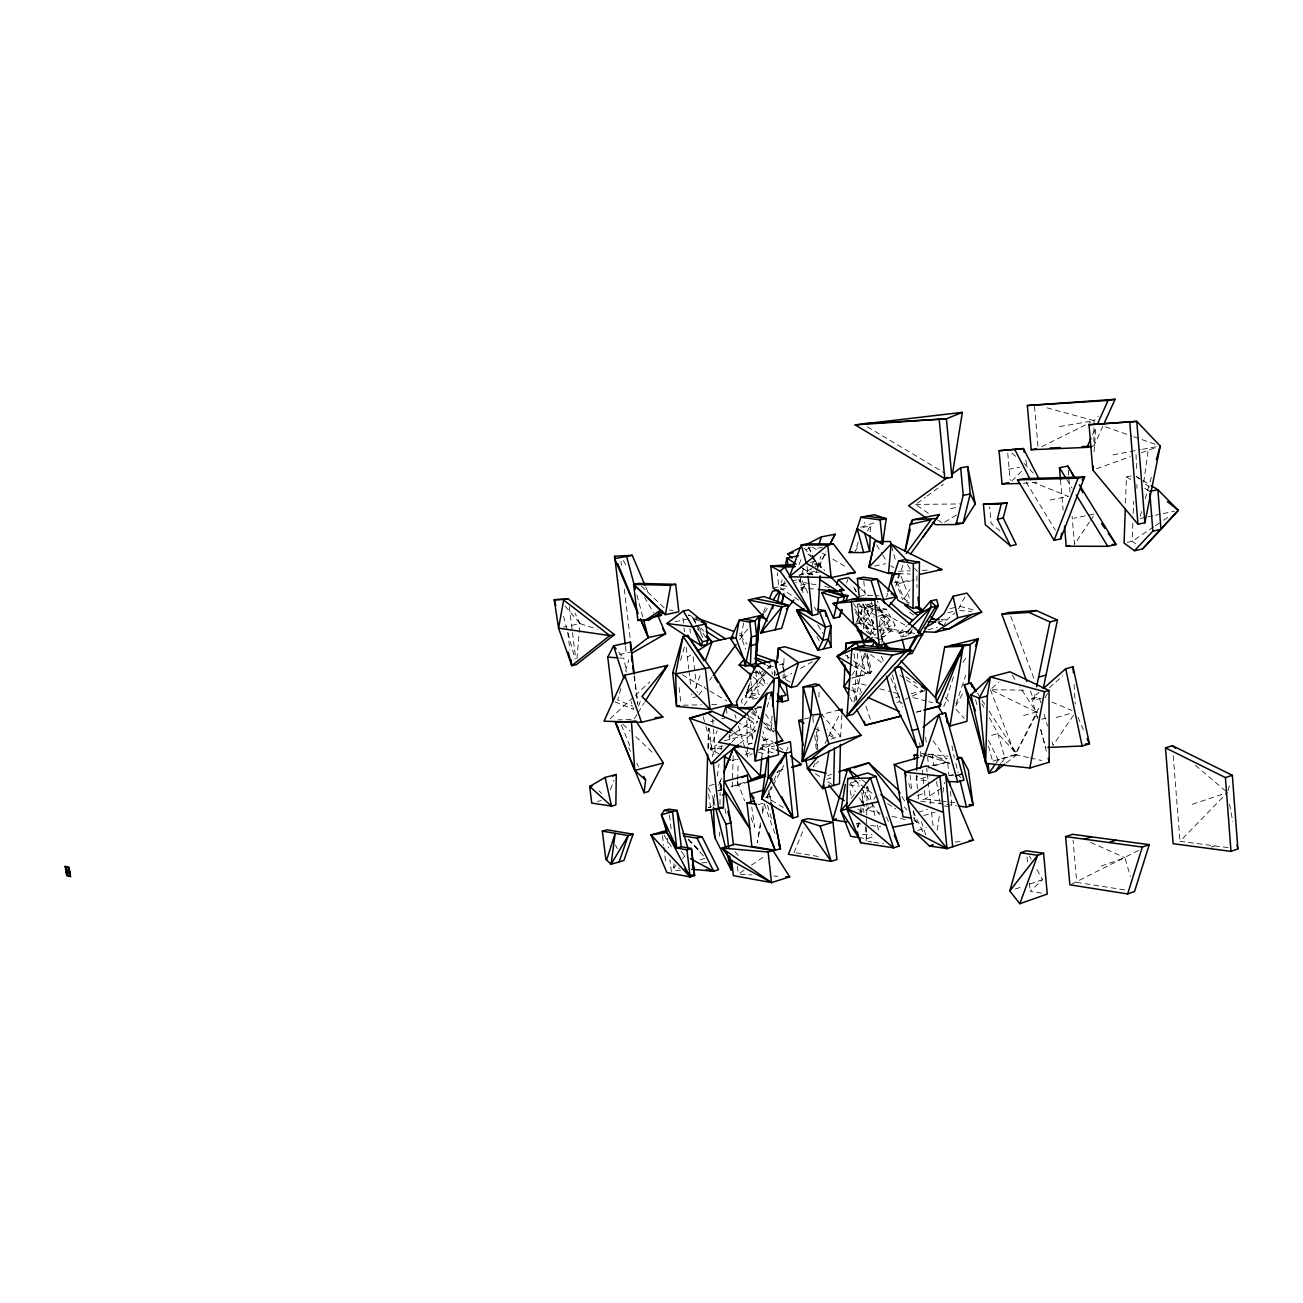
<?xml version="1.0" encoding="UTF-8"?>
<svg xmlns="http://www.w3.org/2000/svg" width="1303" height="1303" viewBox="0 0 1303 1303"><rect width="100%" height="100%" fill="white"/><g stroke="black" fill="none" stroke-linecap="round" stroke-linejoin="round"><path stroke-width="0.75" stroke-dasharray="5 3.75" d="M708.506 748.59L708.62 728.247M719.679 836.119L719.712 832.161M719.989 804.44L720.103 792.566M720.136 790.595L720.201 782.68L721.813 785.904M768.623 753.509L768.737 747.433L774.65 745.853M866.153 841.135L866.658 817.079M866.707 815.075L866.951 803.055M867 801.052L867.293 787.012M870.257 531.803L870.42 525.94L863.189 527.357L864.899 522.259M707.838 748.313L708.457 728.182M817.372 749.404L818.04 727.302M818.952 697.17L819.196 689.124M733.198 755.756L732.205 786.963L746.88 782.403M737.482 785.497L737.596 781.605M737.661 779.666L738.166 764.079M1125.499 502.974L1126.427 476.898L1131.313 475.937M1132.828 523.285L1132.177 541.266L1136.639 544.54M1133.203 513.284L1133.626 501.28M916.4 776.002L916.204 779.911L926.075 780.399M857.83 622.639L858.84 603.419M790.139 682.12L782.989 678.293L783.201 674.351M783.315 672.364L784.162 656.582M820.483 567.717L820.695 563.678L814.668 563.841M841.868 715.005L840.63 736.439L838.024 739.338M772.027 715.933L771.083 731.634L776.132 730.315M879.558 625.717L880.111 617.801L885.209 616.628L881.822 642.558M1094.064 451.832L1095.742 427.579M854.068 702.154L857.635 653.536M576.952 658.748L579.998 623.648L574.998 613.143M761.783 758.02L763.379 740.283L768.721 738.866L773.379 742.515M774.796 675.72L775.301 671.778M782.647 667.853L783.152 664.041L777.647 662.103M674.091 863.856L673.57 867.7L679.58 868.221M767.923 753.362L768.737 747.433L774.471 749.372M1143.757 482.289L1148.155 450.301M713.018 806.231L714.728 794.178M717.301 776.116L719.012 764.063M720.999 750.007L721.569 745.984M937.232 830.206L939.626 814.261M942.949 792.338L944.447 782.386M760.447 822.991L757.336 842.894L760.463 825.255M762.304 811.052L763.558 803.088L758.33 804.57L757.483 801.459M857.977 826.525L858.612 822.535M860.192 812.551L861.478 804.554M861.788 802.567L863.71 790.579M910.944 628.437L908.272 631.336L907.572 635.685L903.06 636.76M762.532 813.479L764.242 803.658M855.713 700.558L864.394 653.454M870.616 634.317L873.873 616.677M743.638 623.046L741.081 636.711L745.658 649.089M916.889 575.828L916.97 587.539M859.41 623.143L862.488 607.964L876.056 604.918L890.258 620.391L875.046 634.919M1041.292 698.147L1033.849 700.2L1035.429 692.496M858.319 826.851L859.133 823.007M861.153 813.43L862.374 807.681M862.781 805.759L866.837 786.589M786.784 586.203L780.872 585.584L782.175 579.688M886.626 596.986L887.538 593.288M895.747 586.236L898.94 573.32L900.129 573.662L910.129 599.803M620.847 688.473L617.687 699.988L632.704 706.047M625.603 671.192L628.763 659.66M1140.19 516.444L1141.868 510.581M1145.207 498.837L1151.315 477.305M1227.963 790.612L1229.609 784.862M680.557 660.328L684.938 645.018M749.73 683.635L745.691 697.61L757.646 697.349M801.166 576.105L799.472 581.659L795.596 582.474M801.736 574.248L803.43 568.678M767.076 707.22L769.992 697.822M953.421 677.006L944.284 705.868L938.73 707.35M800.612 566.414L809.196 574.721L811.15 568.629M811.753 566.772L813.544 561.218M817.356 567.359L820.955 556.234M748.688 685.394L745.691 697.61L759.144 694.287M902.832 565.241L897.311 582.001L903.973 598.924L910.65 602.556M858.286 542.064L855.208 551.25L858.254 546.185M956.011 703.995L965.735 675.247M917.556 776.067L916.204 779.911L929.479 776.034M638.568 706.096L640.604 700.346M695.427 688.489L700.753 673.57M846.559 583.027L847.878 579.363M718.686 753.72L710.2 749.274L717.122 730.625M799.114 564.411L801.215 558.808M610.423 789.585L614.071 780.139M721.422 778.168L718.425 785.725L721.439 778.2M794.097 852.504L804.114 828.024M783.217 807.485L766.734 797.42L773.054 782.549M773.835 780.692L777.777 771.409M786.442 750.968L788.022 747.238M856.446 622.215L862.488 607.964L875.811 615.391M763.411 612.198L766.49 605.195M1092.598 434.746L1095.856 427.531M1102.859 426.309L1093.869 446.115L1094.031 420.657L1098.25 416.374M942.232 624.886L938.714 622.915L943.991 625.88L946.059 621.384M993.049 761.147L1015.216 754.632L1039.175 707.04M752.743 739.322L751.131 733.784L757.401 721.113M815.108 763.379L813.3 766.995L818.512 761.164M825.043 743.492L827.747 738.084M828.659 736.276L839.49 714.581M818.072 568.075L815.385 573.434L809.196 574.721M818.968 566.3L826.135 552.032M881.3 635.31L887.278 629.984L889.053 626.515L895.063 625.114L886.366 609.169L874.525 607.198M817.958 567.538L826.069 551.755M881.317 637.265L884.297 636.564L893.288 628.583L895.063 625.114M748.117 689.222L746.244 692.773L759.958 694.466M1028.442 757.564L1015.216 754.632L1037.742 711.878M1045.234 697.626L1048.052 692.284M766.734 797.42L772.353 786.914M773.282 785.155L784.487 764.144M958.422 609.055L965.165 596.399M955.702 706.063L963.617 691.942M867.375 531.005L870.42 525.94M637.004 714.435L633.844 719.517L617.964 719.859M638.063 712.757L644.382 702.594M872.912 609.951L865.583 621.726L867.945 632.802M903.973 598.924L910.064 589.314M962.998 662.429L967.298 655.686M1089.487 521.917L1074.519 544.393L1072.108 516.281M1090.562 520.304L1094.846 513.887L1073.884 518.252M744.241 705.298L767.597 670.312M768.721 668.651L770.936 665.328M868.743 806.785L866.707 809.814L859.166 812.062M873.857 799.228L875.893 796.214M1073.444 715.314L1053.036 745.414L1051.928 741.521M764.486 612.524L767.874 607.605M852.032 675.052L866.967 653.308M996.176 762.939L998.277 759.975L1017.187 754.404L988.537 710.216M858.156 676.518L871.837 671.42L851.999 678.065L870.388 673.472L871.837 671.42L867.016 652.656M1001.746 762.467L1004.906 758.02L997.886 733.556L988.586 716.129M698.897 694.841L704.89 686.73M709.695 680.231L712.106 676.99M739.713 639.692L743.313 634.822L739.518 633.453M801.28 590.406L806.199 584.07L798.446 585.715M912.377 629.496L907.572 635.685L915.96 627.525M770.496 664.953L741.456 700.428L743.133 706.959M851.087 798.56L854.882 793.999M747.792 629.219L741.081 636.711L747.075 644.187M784.52 584.819L780.872 585.584L784.585 581.513M800.856 589.705L806.199 584.07M731.667 742.319L738.508 735.185L755.805 730.706L739.387 723.426M763.835 674.742L746.244 692.773L759.747 685.801M676.143 865.062L673.57 867.7L678.309 866.3M682.577 858.449L685.15 855.794M1228.175 847.65L1179.981 841.298L1227.426 792.517L1189.004 805.401M909.983 628.649L901.562 637.118L898.663 633.616L907.035 625.733M1011.763 480.986L1024.239 468.624M870.257 635.05L874.411 631.075M879.916 625.798L884.069 621.824L890.258 620.391L878.662 612.117M1041.569 893.141L1030.184 891.268L1042.53 879.639L1035.934 867.765M610.179 718.702L633.73 696.828M635.196 695.46L649.92 681.778M991.827 688.424L998.815 682.039M1037.4 718.328L1031.797 698.815L1039.175 692.284M1049.404 687.675L1062.694 675.931M937.59 622.052L946.744 619.886L954.952 612.785M739.892 743.394L755.805 730.706M1006.307 762.89L1017.187 754.404L997.886 733.556L988.586 736.195M928.339 513.301L915.586 504.408L925.358 497.306M926.987 496.134L943.274 484.293M745.805 750.984L747.531 756.734L752.303 753.443M780.872 585.584L785.774 582.262M739.892 873.026L744.86 869.655M751.473 865.159L764.731 856.169M1153.611 526.917L1132.177 541.266L1127.323 542.357M1155.256 525.809L1161.853 521.395M1163.498 520.288L1168.449 516.982M941.808 787.859L925.228 798.967L920.325 800.449M722.025 748.313L710.2 749.274L716.943 744.827M728.752 737.026L752.352 721.439L755.577 726.423M871.642 806.638L866.707 809.814L880.307 813.267M687.398 657.135L690.688 655.1M956.402 515.076L942.688 523.301L937.899 519.962M782.989 678.293L791.752 673.342M800.514 668.406L812.779 661.484M785.742 582.995L778.819 586.822L773.119 588.028M799.57 575.356L820.695 563.678L814.847 564.883M1071.587 884.2L1138.871 850.273M806.101 549.703L811.215 546.967M1041.781 446.685L1090.432 422.449M735.951 759.112L732.253 760.822L737.987 759.291M745.186 754.86L750.723 752.32M759.958 748.069L773.135 743.133M905.21 699.255L910.536 696.877M912.295 696.079L926.482 689.71M757.304 750.544L773.673 744.143M1096.572 468.705L1130.418 456.636M1141.249 452.776L1156.771 447.238M1211.204 847.08L1214.624 845.859M1101.198 866.055L1125.026 857.765L1130.32 876.479M1015.265 889.053L1022.529 886.545M1029.81 884.02L1042.53 879.639M827.845 775.546L831.477 774.308M860.778 527.324L877.131 521.786M776.946 772.467L784.471 769.992M718.051 790.791L721.813 789.585M731.211 786.589L746.261 781.767M917.67 830.434L926.563 827.666M858.644 837.536L866.625 838.741L874.134 836.428M923.794 815.564L935.065 812.111M918.012 812.306L927.378 809.456M700.02 859.817L705.868 858.074M917.784 795.335L923.127 793.739M949.317 775.692L953.128 774.568M931.954 765.594L947.639 762.043L948.959 775.708M934.43 765.871L947.639 762.043M850.843 782.826L860.078 780.188M765.431 797.534L770.171 796.198L768.607 790.709M1041.602 719.256L1045.234 718.23M1056.326 717.481L1071.832 713.083M924.381 755.935L931.922 753.785L945.164 761.766M826.851 779.308L830.76 778.2L827.584 776.165M1023.637 715.526L1036.227 711.992L1037.725 717.79M711.405 806.671L708.213 807.583L709.402 807.762M717.953 790.905L721.504 789.911M872.163 603.468L858.661 606.889L872.473 609.201M1031.797 698.815L1039.077 696.812L1040.755 702.659M778.331 770.757L786.002 768.64M709.304 785.66L716.569 783.673M597.377 801.54L601.139 800.531M831.053 739.013L840.63 736.439L821.704 714.484L838.48 710.135M916.221 712.301L921.856 710.803M896.92 702.431L899.901 701.649L902.653 706.926M895.764 697.708L899.607 696.714M911.123 693.717L922.638 690.704M710.2 749.274L723.1 745.902M804.358 718.995L813.903 716.52M724.289 740.755L751.131 733.784M748.443 744.16L752.173 743.182M916.97 711.845L920.895 710.835M748.101 744.16L751.864 743.199M763.102 740.316L768.721 738.866M754.258 708.865L759.714 707.48M710.526 721.667L714.288 720.722M721.813 718.833L725.559 717.872M756.75 698.278L752.873 699.239L750.87 681.143M697.691 696.453L692.088 697.822L691.649 693.945M752.939 672.495L762.923 671.192M898.663 633.616L908.272 631.336M773.754 666.289L766.164 666.859M779.243 664.97L783.152 664.041L784.325 672.104M927.899 629.707L937.183 627.492M947.835 612.719L953.747 611.335M887.278 629.984L893.288 628.583M950.017 608.615L955.93 607.247M855.696 623.99L865.583 621.726L868.678 606.579L877 611.205M855.436 612.198L859.915 618.534L863.4 617.736L874.085 629.756M886.366 609.169L880.356 610.537L874.443 609.543M739.355 635.717L743.313 634.822M619.3 654.562L630.864 651.989M859.214 596.448L865.208 595.129L878.939 595.829M894.298 582.669L914.266 579.949M899.282 583.418L910.536 580.943M1140.337 518.496L1146.037 517.275M1147.943 516.868L1153.644 515.646M1155.533 515.239L1161.234 514.017M1163.139 513.61L1174.54 511.167M674.954 621.792L688.864 618.795M893.793 574.428L898.94 573.32M893.272 575.144L900.129 573.662M874.525 566.105L885.779 563.727M780.269 589.575L788.755 587.783M563.645 627.085L567.033 626.385M571.594 625.407L579.998 623.648L597.246 629.121M793.055 580.649L796.931 579.835M809.961 572.343L816.15 571.056M810.173 562.407L816.118 561.186L824.31 570.128M817.747 548.221L822.405 547.293M1050.104 500.01L1068.362 496.362L1033.279 482.338M950.701 508.593L958.259 507.111M1037.058 482.175L1022.041 483.413M1112.974 454.845L1140.532 449.698M1142.503 449.323L1156.282 446.75M1008.441 469.324L1019.581 467.256M1059.534 426.602L1094.031 420.657L1043.947 407.008M798.837 575.046L820.434 571.87M680.687 870.225L671.289 871.235L669.905 859.589M955.164 842.064L961.174 841.429M761.441 745.137L767.353 744.664L762.972 731.537M757.532 706.959L761.424 706.698M701.747 862.912L709.435 862.423M898.386 571.3L910.276 570.812M922.182 570.339L930.114 570.014M949.708 775.366L953.747 775.236M683.212 705.232L701.519 704.793M711.699 704.548L719.826 704.353M915.586 504.408L961.337 503.935M862.456 834.555L872.065 834.637M992.446 689.727L1026.78 690.199M898.418 573.678L910.325 574.004M941.108 619.658L946.744 619.886M880.747 636.385L884.297 636.564M874.753 637.802L878.32 637.981M740.218 874.264L752.092 874.899M773.852 876.039L777.81 876.251M619.788 657.966L623.811 658.227L626.466 672.022M959.692 610.553L971.712 611.4M756.44 672.739L763.428 673.228M757.694 707.236L761.408 707.562L755.479 709.06L758.607 718.425M800.596 587.62L806.508 588.239M808.479 588.451L816.378 589.265M926.58 753.981L920.749 753.362L926.449 755.365M928.518 754.176L947.949 756.229M919.983 755.854L947.167 758.737M877.685 629.447L863.987 627.769L859.328 622.85L857.407 603.941M879.639 629.675L912.898 633.747M849.295 784.911L859.231 786.165M939.186 800.742L925.228 798.967L924.25 789.048M941.173 801.003L955.132 802.778M920.684 801.198L956.532 805.808M944.333 805.938L950.05 806.687M856.739 823.382L860.729 823.952M870.73 825.385L880.714 826.835M868.091 841.429L871.951 842.015M873.873 842.308L883.532 843.774M1124.603 889.884L1076.75 882.392L1073.086 840.321M796.052 852.83L819.408 856.657M872.554 606.856L864.655 605.553L863.4 629.137L869.02 633.681M859.328 622.85L914.755 633.421M809.196 583.532L799.472 581.659L798.869 579.428M811.134 583.907L816.965 585.031M824.734 586.529L830.565 587.653M669.367 609.918L673.146 610.667M1030.331 757.988L1041.667 760.512M891.952 816.232L907.491 820.173M866.006 685.231L858.172 683.179L851.673 684.808L856.869 700.2M879.737 688.831L891.513 691.909M893.467 692.43L899.347 693.962M913.077 697.561L926.808 701.161M928.762 701.665L932.687 702.708M959.871 606.318L976.256 610.667M758.313 752.14L766.148 754.372M905.992 601.66L909.706 602.914M760.349 748.557L773.102 752.906M732.84 733.231L738.508 735.185L733.801 731.781M1105.465 426.83L1131.9 436.098M1133.789 436.749L1158.334 445.349M928.355 756.033L949.301 763.395M692.121 616.368L688.342 615.016L698.473 621.515M938.567 623.73L942.183 625.163M614.935 701.845L633.681 709.451L631.255 701.731M1051.896 702.122L1072.043 710.461M851.38 690.053L860.615 694.173M1090.644 842.406L1125.026 857.765M695.574 623.274L692.838 617.931L699.385 620.928M992.186 690.557L1036.227 711.992L1019.826 686.893M814.88 728.377L822.095 731.879M829.311 735.397L834.718 738.019L827.161 729.224M766.799 665.263L770.22 667.136L772.809 674.417M867.228 604.055L875.893 608.876M877.619 609.837L907.083 626.254M747.108 718.425L752.352 721.439M853.905 666.159L865.664 672.951L859.394 648.503M812.013 546.934L820.678 552.032M822.405 553.058L825.874 555.094M832.812 559.182L846.689 567.342M682.414 674.824L708.083 689.955M709.793 690.965L726.911 701.047M867.407 426.83L945.017 473.217M857.863 809.049L864.72 813.251M1136.249 476.328L1141.233 479.423M1142.894 480.449L1149.539 484.553M1126.427 476.898L1134.734 482.077M1144.718 488.267L1149.702 491.378M905.829 676.778L916.156 683.244M887.457 803.609L895.715 808.902M815.385 773.721L821.737 777.826M827.812 781.735L833.627 785.481M802.827 568.45L812.893 575.03M909.624 612.28L914.462 615.488M798.706 600.129L778.819 586.822L777.321 572.831M939.121 622.525L943.991 625.88M870.371 654.497L883.483 663.732M899.884 675.263L904.803 678.733M906.432 679.889L922.833 691.421M751.375 712.806L759.633 718.637M766.229 723.312L774.471 729.143M749.648 716.406L757.89 722.269M764.486 726.944L771.083 731.634L763.623 722.709M890.715 565.616L893.777 567.88M845.419 654.937L851.657 659.579M853.221 660.735L870.388 673.472L866.495 652.705M854.084 779.764L872.782 793.869M861.967 779.764L866.707 783.445M914.055 820.206L917.198 822.649L914.169 817.453M779.601 747.385L782.712 749.811M957.786 775.09L960.914 777.565M1136.151 476.556L1139.262 479.048M1145.516 484.064L1150.207 487.811M884.069 621.824L877.473 616.319L883.662 614.902L876.056 604.918M1000.004 530.972L991.143 523.529L989.629 506.834M753.053 676.827L765.48 687.332M1011.926 453.086L1016.454 456.93M1023.995 463.331L1033.1 473.005M1195.34 765.219L1225.895 791.214M697.382 629.04L703.278 634.17M861.413 589.233L868.547 595.715M865.208 604.201L872.652 610.993M752.368 711.731L762.499 721.341M763.949 722.725L774.08 732.335M641.402 586.106L664.155 607.801M622.801 724.142L630.049 731.081M635.848 736.635L653.259 753.264M688.57 839.393L700.02 850.924M807.958 553.84L810.727 556.642M812.095 558.042L824.555 570.633M914.706 568.515L917.475 571.398M688.261 839.376L700.444 852.325M877.522 608.436L885.209 616.628M599.103 790.807L601.66 793.543M688.163 839.376L704.109 856.657M803.951 547.911L813.414 558.238M945.261 697.431L950.669 703.376M956.076 709.337L964.236 718.328M859.915 618.534L878.597 639.578L882.082 638.763L883.711 642.102M755.821 670.377L767.288 683.831M565.111 606.107L579.998 623.648M735.071 851.69L740.153 857.7M752.45 709.321L758.655 716.764M618.713 652.021L623.811 658.227M904.429 806.915L906.986 810.059M913.37 817.926L917.198 822.649M701.095 628.062L703.539 631.124M933.127 740.772L949.578 763.656M681.29 851.266L685.85 857.651M853.335 603.484L863.4 617.736M855.729 780.253L860.273 786.833M861.413 788.478L870.502 801.654M871.642 803.299L879.606 814.815M692.838 617.931L697.121 624.381M698.196 625.994L705.672 637.281M1012.17 675.166L1015.46 680.199M977.511 693.212L980.817 698.31M981.925 700.02L987.43 708.523M765.675 714.174L772.076 724.077M761.994 736.374L767.353 744.664M664.09 835.109L671.371 846.82M1066.831 479.634L1072.076 488.185M850.338 783.184L855.452 791.507M859.54 798.169L864.655 806.476M859.247 603.778L875.111 629.707M854.703 608.729L870.583 634.724M1026.129 482.094L1055.397 530.305M817.861 624.935L822.942 633.486M876.74 544.866L881.708 553.254M882.685 554.931L886.659 561.658M902.067 796.638L905.096 801.834M623.274 560.437L627.297 567.408M644.464 597.1L653.536 612.817M907.539 564.671L910.422 569.688M1029.321 855.892L1031.21 859.28M849.8 697.235L853.677 704.223M856.218 591.529L853.335 586.285L856.201 591.757M862.912 603.778L874.411 624.756M615.472 845.158L617.345 848.579M889.053 626.515L880.356 610.537L877.424 601.025M862.912 604.217L874.394 625.554M881.105 637.998L883.011 641.565M982.071 703.929L983.928 707.415M816.867 636.45L819.717 641.809M628.649 747.645L630.538 751.245M808.642 547.455L814.163 558.221M815.075 560.013L818.756 567.18M696.486 625.049L702.854 637.476M988.505 740.299L998.277 759.975M808.511 547.374L817.877 566.626M708.278 787.794L714.761 801.117M802.078 580.649L807.925 592.995M814.603 607.1L816.264 610.635M913.094 811.297L923.436 833.187M759.421 670.931L765.643 684.922M881.382 656.256L883.76 661.745M890.926 678.211L902.067 703.832M1077.988 717.285L1084.845 733.214M886.415 816.883L889.558 824.196M645.734 587.067L648.927 594.526M621.368 725.022L630.277 746.863M636.955 763.249L638.437 766.881M895.422 580.763L902.572 599.478M990.427 689.694L1015.216 754.632M737.498 781.849L744.632 800.742M751.033 817.763L754.6 827.21L751.798 807.208M1010.721 616.254L1034.891 681.013M1030.364 690.851L1033.849 700.2M764.291 804.016L775.041 833.822M861.413 692.773L858.172 683.179L853.726 651.663M865.958 706.193L871.805 723.474M908.728 783.51L911.253 791.133M921.384 821.639L925.733 834.734M734.876 714.516L736.032 718.36M738.329 726.032L745.218 749.062M767.516 805.319L772.011 820.418M871.121 601.611L872.766 607.182M880.991 635.033L882.082 638.763L879.623 626.808M1044.094 714.305L1047.465 725.999M1040.771 730.022L1045.804 747.547M703.197 716.829L705.33 724.419M705.868 726.325L713.881 754.828M975.572 699.809L977.12 705.412M988.423 746.13L992.202 759.73M892.457 674.759L899.901 701.649M891.627 546.022L895.78 561.577M636.923 595.031L643.128 618.225M563.564 616.221L574.9 658.797M721.732 788.413L720.201 782.68L721.683 790.66M1040.722 729.371L1047.221 754.47M865.094 652.852L870.388 673.472M714.989 805.401L713.034 797.566L713.392 805.563M867.619 786.181L871.186 800.433M871.658 802.29L875.437 817.437M877.359 825.108L879.264 832.78M955.848 763.363L958.161 772.874M1025.819 460.106L1027.025 465.888M768.884 792.729L770.464 800.449M850.11 790.595L851.722 798.56M856.837 823.626L857.635 827.47M951.988 745.902L954.301 757.58M748.525 716.031L753.167 739.518M800.335 579.249L803.414 594.819M770.171 796.198L771.311 802.029M1229.576 804.195L1232.817 821.688M725.005 808.642L726.488 816.623M931.922 753.785L933.909 765.708M936.548 781.605L940.505 805.449M784.618 674.107L785.481 680.15M708.604 794.064L710.575 807.893M847.487 655.197L848.041 659.139M634.072 676.127L637.802 704.304L634.496 676.224M569.264 606.628L575.714 658.732M567.75 632.264L569.9 649.936M620.961 561.186L621.433 565.193M624.3 589.168L630.261 639.138M625.456 646.369L626.401 654.367M669.481 815.189L671.387 831.314M667.38 838.269L668.537 847.96M662.478 835.663L663.618 845.37M663.862 847.308L665.475 860.908M679.107 687.561L680.948 703.327M709.337 728.214L712.578 756.522M689.938 628.909L690.395 632.883M693.131 656.728L697.235 692.479M682.902 618.176L683.814 625.961M684.026 627.916L684.482 631.808M686.274 647.396L688.733 668.765M688.961 670.703L690.753 686.192M726.341 708.409L727.025 714.451M729.305 734.615L730.201 742.677M737.335 866.186L738.003 872.163M926.661 767.858L927.101 771.881M927.329 773.884L927.997 779.911M928.208 781.914L930.668 804M931.564 812.03L933.111 826.086M755.805 671.729L758.688 697.789M812.86 717.399L813.707 725.413M814.782 735.429L816.264 749.437M807.062 566.496L807.893 574.33M861.853 792.452L863.303 806.541M863.514 808.544L863.922 812.567M865.387 826.672L866.625 838.741M863.791 581.187L865.208 595.129M916.123 775.106L917.898 792.99M918.094 794.977L918.485 798.951M910.097 774.943L911.66 790.758M913.631 810.531L914.413 818.447M925.667 737.107L926.417 744.893M927.573 756.571L928.713 768.249M919.657 742.791L921.14 757.32M922.345 770.089L924.055 787.077M950.457 791.312L951.972 806.932M1027.041 856.869L1027.79 864.964M1029.435 883.173L1030.184 891.268M1007.756 453.151L1010.2 480.4M1034.501 406.389L1038.002 446.489M1060.512 479.748L1063.118 509.962M1068.167 470.106L1070.056 492.192M1173.205 755.675L1179.981 841.298M712.643 719.175L713.262 727.041M713.409 728.996L715.396 754.551M1074.079 684.482L1075.236 704.125M1136.053 454.617L1136.444 468.559M1136.884 484.472L1136.982 488.446M774.536 670.328L774.699 676.322M816.623 731.569L816.965 749.486M746.847 720.38L747.303 744.616M747.336 746.635L747.531 756.734"/><path stroke-width="1.5" d="M917.996 597.311L919.022 607.1L912.98 608.485L913.37 563.499L919.446 562.212L919.022 607.1L922.98 610.341M616.27 774.487L615.863 804.945L611.547 806.117L591.741 803.055L589.689 786.475L605.097 777.419L616.27 774.487L612.833 776.165M861.071 735.267L828.822 743.997L802.127 761.555L803.185 686.942L815.711 683.831L819.326 685.101L861.071 735.267L817.128 757.434L802.127 761.555L810.857 715.021L813.023 686.681L819.326 685.101M638.095 613.713L614.609 558.645L614.641 556.251L632.216 555.306L644.952 585.194M768.575 755.528L768.135 777.81L761.701 798.853L792.957 818.04L798.039 816.558L790.384 741.668L776.621 745.332M707.659 754.339L705.949 810.694L723.393 807.746L724.647 755.821M833.627 785.481L834.49 747.906M840.435 744.322L839.49 783.803L822.665 788.624L807.453 768.607L806.036 760.919M990.459 676.941L987.332 695.981L985.671 763.314L1029.826 768.021L1049.224 762.19L1048.996 690.509L1009.988 671.827L990.459 676.941L970.979 694.874L985.671 763.314L979.123 698.18L990.459 676.941L1044.55 691.714L1048.996 690.509M863.645 552.586L857.146 528.546L882.571 544.361L886.219 518.708L874.199 514.734L860.876 517.307L849.181 552.488L863.645 552.586L869.687 551.332L870.143 535.712M847.667 778.657L846.657 808.626L860.762 842.797L893.549 847.846L898.972 846.136L875.925 776.409L867.586 772.988L847.667 778.657L870.469 777.972L875.925 776.409M1125.287 508.984L1124.082 543.074L1134.49 550.729L1142.601 548.889L1178.335 510.353L1157.862 489.7L1151.2 485.596M844.898 665.051L843.986 686.746L848.839 695.493M845.484 651.239L845.826 643.356L852.341 641.809L873.776 640.522M968.048 695.183L966.956 721.325L950.001 726.015L946.923 720.917M916.677 770.154L917.768 746.7M777.891 658.096L778.412 648.177L784.699 646.728L819.799 657.526L797.273 685.932L791.019 687.495L778.526 680.769M857.635 626.58L857.423 630.522L860.241 632.802M820.043 575.796L817.942 614.153L812.225 615.439L773.119 588.028L770.741 565.991L794.553 564.362M841.982 713.067L842.21 709.158L838.48 710.135M772.614 706.128L774.259 678.651L757.01 664.416L736.439 701.682L738.101 708.213L748.003 715.233M757.01 664.416L774.275 660.328L779.341 677.413L776.132 730.315L775.92 722.318M886.496 676.257L893.939 703.213L916.986 747.352L922.915 745.691L926.482 689.71L900.406 666.713L896.383 666.859M881.414 648.259L881.691 644.464M1092.81 470.041L1089.031 424.745L1136.786 421.374L1160.224 446.001L1144.897 522.764L1137.975 524.262L1092.81 470.041L1093.103 466.002M759.861 615.733L755.561 663.634L745.235 666.077L743.818 659.139L735.934 637.867L739.224 620.261L759.861 615.733L755.561 663.634L756.587 635.701L759.861 615.733L754.974 620.945L749.811 622.101L739.224 620.261L730.739 639.04L743.818 659.139L750.43 664.839L751.44 636.874L749.811 622.101M761.783 758.02L760.186 775.741L748.15 781.181M892.457 572.571L888.499 573.418L868.906 567.294L874.753 541.511L890.421 541.511L891.105 544.068L888.499 573.418L896.431 573.629M772.777 608.745L773.119 605.048L760.659 633.063L781.686 628.307L788.543 605.439L764.014 596.579L748.394 599.917L767.206 620.912M645.62 780.008L634.74 770.496L615.439 722.465L635.962 721.048L663.422 762.972L648.487 791.54L644.057 792.745L645.62 780.008L643.747 776.425M775.822 667.853L778.412 648.177L798.511 662.608L819.799 657.526M767.386 757.32L761.701 798.853L772.223 779.047L768.135 777.81L785.921 753.264L791.035 751.88M951.907 477.338L962.363 412.351L855.143 424.876L944.789 478.657L951.907 477.338L946.401 418.8L962.363 412.351M950.001 726.015L963.161 646.223L970.181 644.48L978.048 638.812L968.569 683.114L970.181 644.48L951.695 645.311M857.358 831.9L858.644 837.536L850.729 836.331L840.94 810.727L845.305 784.422M829.05 750.919L822.665 788.624L824.001 784.895M755.3 761.05L766.848 693.391L771.734 692.186L778.559 754.779L755.3 761.05L753.965 749.323L766.848 693.391L718.539 742.254L753.965 749.323M675.654 584.314L670.654 585.34L665.393 614.658L678.83 611.791L675.654 584.314L638.568 583.402L633.6 584.395L637.884 620.44L649.692 619.707L662.396 611.27M1060.626 538.921L1084.601 476.914L1024.044 478.641L1017.513 479.879L1054.111 540.322L1060.626 538.921L1061.684 533.122M941.222 704.304L936.613 701.959L935.619 696.291L944.675 647.037L978.048 638.812L975.458 646.483M905.015 550.925L910.129 524.474L912.54 519.783L939.316 514.506L910.634 553.905M1029.826 768.021L1044.55 691.714M781.735 604.722L783.836 593.973M679.645 705.656L676.599 706.405L675.654 673.863L683.049 636.467L687.658 635.441L710.005 667.559L732.042 704.06L710.037 709.516L676.599 706.405L672.69 672.869L683.049 636.467L705.379 668.634L710.037 709.516L675.654 673.863L672.69 672.869M1036.618 686.73L1049.925 621.906L1057.45 620.065L1043.263 688.554M745.235 666.077L751.44 636.874L756.587 635.701L754.974 620.945L744.371 619.137M777.386 602.719L779.862 591.464M781.588 603.598L783.64 594.217M785.66 563.971L786.963 558.075L798.413 555.778M874.753 541.511L868.906 567.294L891.105 544.068L942.02 569.541L920.26 574.265M842.341 609.82L839.539 616.889L833.578 618.241L838.366 597.784L847.927 595.683L845.826 600.976M839.539 616.889L841.298 609.462M843.041 602.035L844.344 596.465L827.6 591.285L821.639 592.588L833.578 618.241M905.145 551.381L910.308 529.311M911.644 523.594L912.54 519.783L936.824 518.48M887.995 591.448L892.083 574.802L893.272 575.144M956.076 524.539L963.226 495.319L960.669 467.826L967.689 466.555L975.247 503.789L963.047 523.138L956.076 524.539L935.717 524.686L932.541 522.454M963.047 523.138L970.246 493.984L967.689 466.555M1010.411 545.859L997.365 519.229L1001.241 503.968L1007.121 502.811L1003.229 518.04L1016.259 544.605L1010.411 545.859L985.296 524.718L983.423 504.277L1007.121 502.811M1009.809 890.926L1020.558 852.765L1026.487 850.794L1043.605 853.286L1047.27 894.07L1019.809 903.712L1009.809 890.926L1037.66 855.289L1043.605 853.286M1156.331 459.698L1160.224 446.001M66.665 875.469L69.01 867.391L65.15 866.332L66.665 875.469L70.525 876.577L69.01 867.391M775.155 629.789L781.979 606.872L788.543 605.439L754.926 598.517M900.047 793.169L898.028 789.699L868.645 762.858L847.764 768.737L832.78 819.929L846.755 821.932M770.562 695.932L771.734 692.186M1127.649 893.956L1142.308 847.064L1149.262 844.653L1134.555 891.447L1127.649 893.956L1069.861 884.802L1065.626 836.607L1072.548 834.311L1149.262 844.653M960.116 655.849L963.161 646.223L944.675 647.037M667.006 623.502L692.74 626.808L702.512 641.695L701.193 645.783L667.006 623.502L683.342 610.96L688.652 609.837L705.933 623.925L707.806 640.506L706.487 644.594L701.193 645.783L692.74 626.808L683.342 610.96M606.579 860.094L615.211 833.334L611.091 864.231L623.876 860.517L633.046 834.197L607.084 829.816L602.344 831.135L605.83 859.41L611.091 864.231L628.274 835.549L633.046 834.197M818.968 544.442L821.411 536.885L835.093 534.197L830.614 543.107M919.446 562.212L904.673 559.655L898.614 560.941L891.285 583.321L897.93 600.276L912.98 608.485M619.137 861.886L628.274 835.549L602.344 831.135M920.227 768.379L938.974 714.549L945.392 712.806L964.025 780.041L957.656 781.93L947.786 781.458M705.428 660.507L712.089 641.858L733.426 637.053M836.412 585.21L838.383 579.705L848.546 577.538L859.98 587.93M1019.809 903.712L1037.66 855.289L1020.558 852.765M722.66 715.722L726.113 706.389L732.009 704.923L737.465 705.428M789.39 576.773L801.247 544.963L806.801 543.872L833.35 543.921L855.354 572.457L831.135 577.587L789.39 576.773L827.763 545.045L833.35 543.921M1054.111 540.322L1078.037 478.185L1084.601 476.914L1082.093 479.895M772.809 682.381L774.259 678.651L779.341 677.413M802.127 761.555L820.597 714.142L810.857 715.021L803.185 686.942L813.023 686.681L828.822 743.997L810.889 759.144M725.185 768.737L732.693 749.844M723.702 772.549L733.508 748.036L740.984 746.098M935.619 696.291L963.161 646.223L938.73 707.35L942.835 714.142M766.327 619.186L761.099 617.443L762.646 613.957M769.568 598.191L772.646 591.204L778.363 589.982M624.674 675.231L604.038 721.211L641.565 722.285L662.885 717.025L641.956 696.519L667.576 665.377L624.674 675.231L641.565 722.285M1103.674 424.501L1115.107 399.288L1027.35 405.526L1031.227 449.73L1086.897 447.385L1090.969 438.362M1097.501 423.915L1108.087 400.444L1115.107 399.288M936.613 701.959L963.161 646.223M823.512 648.975L828.366 639.056L830.972 625.749L825.125 610.618L817.372 609.364M852.227 665.181L837.112 656.451L856.022 643.063L862.211 641.597L865.094 645.148L858.905 646.63L837.112 656.451L849.703 674.742M829.685 544.735L835.093 534.197M613.061 701.079L607.735 657.135L613.615 645.816L630.424 642.135L634.252 674.221M907.947 651.288L916.253 635.506M918.094 632.004L931.01 607.459L930.619 600.96L936.678 599.575L938.307 605.765L912.1 653.324L907.605 654.432M923.827 631.76L935.114 632.264L948.861 628.958L981.729 612.101L966.924 593.093L953.096 596.253L943.893 613.648L932.997 623.143L924.527 628.16M780.448 763.574L785.921 753.264L776.376 750.023M909.299 649.611L935.88 606.335L930.619 600.96L919.576 613.908L908.435 624.414M645.441 700.9L667.576 665.377L664.628 668.113M688.212 849.344L676.974 810.385L668.765 809.147L664.302 810.385L661.403 814.733L666.924 832.584L690.118 876.919L694.564 875.567L691.404 848.497L681.241 846.755L676.778 848.058L666.924 832.584L666.208 826.525M761.099 617.443L763.363 614.169M773.51 599.413L779.145 591.22M849.735 678.391L843.986 686.746L849.523 689.222M871.56 646.63L875.013 641.613L877.408 647.102M995.117 764.438L988.83 773.363L964.236 684.775L970.898 683.016L976.419 691.518M988.277 763.721L988.83 773.363L995.443 771.392L1000.704 763.965M754.746 706.096L774.259 678.651M923.045 537.113L939.316 514.506M906.285 553.384L931.189 519.588L910.129 524.474M713.295 675.377L736.114 644.562M892.392 655.165L846.999 715.917L853.172 714.305L911.839 650.392L865.827 645.604L851.869 648.943L846.999 715.917L905.569 651.94L851.869 648.943L892.392 655.165L911.839 650.392L858.091 647.461M650.002 617.866L660.751 615.586L663.162 612.377M786.491 609.397L793.885 599.901M888.923 606.058L896.594 596.741L877.114 579.151L863.4 577.213L857.374 578.499L859.214 596.448M858.644 837.536L840.94 810.727L847.276 803.12M751.505 675.524L739.078 665.019L744.16 659.318M810.613 770.659L807.453 768.607L817.844 756.962M1142.601 548.889L1178.335 510.353L1167.407 501.59M1134.49 550.729L1152.862 531.152L1160.989 529.36L1157.862 489.7L1149.702 491.378M737.563 722.628L712.041 711.308L689.482 718.214L711.145 763.721L730.299 743.752M911.383 627.232L931.01 607.459L938.307 605.765L935.521 608.485M868.889 636.369L863.368 641.662L855.696 623.99M872.293 637.558L869.524 640.196L863.368 641.662L860.99 630.554M794.96 566.333L770.741 565.991L780.188 571.251L784.764 567.049L794.895 566.805M1043.589 688.359L1065.707 668.748L1073.037 666.794L1089.422 743.834L1082.158 746L1047.824 747.45M923.224 727.269L938.974 714.549L957.656 781.93M738.296 744.664L716.015 762.418L711.145 763.721M568.189 652.07L571.805 665.638L609.788 635.603L614.495 634.594L568.336 599.119L554.247 599.722L558.564 628.16L571.805 665.638L576.447 664.611L614.495 634.594M995.443 771.392L1004.76 764.112M631.092 650.767L648.291 637.558L665.638 633.763L657.689 615.081M947.656 477.305L908.631 505.743L926.156 518.008M952.542 473.755L960.669 467.826M763.688 630.88L760.659 633.063L781.979 606.872L748.394 599.917M837.112 656.451L856.022 643.063L858.905 646.63M644.741 620.749L660.605 610.211L665.393 614.658L633.6 584.395L670.654 585.34M935.114 632.264L957.656 617.801L981.729 612.101M971.468 614.544L948.861 628.958L943.209 628.714M697.284 651.028L712.089 641.858L707.203 635.717M631.939 653.145L665.638 633.763L662.624 628.518M919.576 613.908L931.01 607.459M776.49 674.791L798.511 662.608L791.019 687.495L778.038 678.081M792.029 558.107L787.745 553.954L800.14 547.667M805.466 544.963L821.411 536.885M742.058 777.582L747.319 775.22L751.245 803.218M775.497 743.427L782.761 740.576L776.36 730.674M702.659 714.924L712.041 711.308M1230.977 851.396L1237.85 848.921L1232.345 775.301L1172.407 745.707L1165.485 747.857L1173.123 843.692L1230.977 851.396L1225.423 777.582L1165.485 747.857M765.105 775.285L751.912 779.976L733.508 748.036L760.186 775.741L765.594 774.259M838.709 771.832L847.764 768.737L858.807 777.321M844.995 770.92L850.452 769.063M854.084 767.825L868.645 762.858L900.585 802.192M1109.065 842.536L1116.003 840.174M1084.503 839.181L1091.442 836.852M746.88 782.403L765.675 776.197M791.98 767.516L801.378 764.405L790.498 755.903M1225.423 777.582L1232.345 775.301M914.103 831.542L946.972 848.595L973.211 840.158L945.652 774.405L926.433 765.855L904.933 772.06L907.067 798.527L914.103 831.542L929.446 845.973L946.972 848.595L939.935 776.083L904.933 772.06L906.188 775.871M929.446 845.973L933.225 844.767M771.49 882.587L789.683 876.886L773.005 850.533L734.843 844.246L721.943 848.074L731.683 860.68L771.49 882.587L768.102 852.015L721.943 848.074L771.49 882.587L733.377 875.649L731.683 860.68M958.519 806.068L966.484 807.094L973.08 805.059L968.341 770.089L961.549 757.646L957.656 757.238M691.6 869.28L713.637 871.202L718.604 869.687L702.056 836.754L682.853 833.611M768.102 852.015L773.005 850.533M771.685 803.984L780.416 848.709L775.204 850.289L751.847 846.445L746.977 802.957L754.29 800.889M836.542 818.805L832.78 819.929L824.766 787.061M820.206 826.069L831.151 861.348L802.192 820.32L820.206 826.069L832.992 822.258L836.933 859.54L831.151 861.348L788.364 854.263L802.192 820.32L807.958 818.61L832.992 822.258M955.962 775.822L962.347 773.933M840.94 810.727L848.172 808.593M681.241 846.755L676.974 810.385L661.403 814.733L676.778 848.058L686.942 849.817L691.404 848.497L694.564 875.567L690.997 874.899M683.652 835.989L697.072 838.204L702.056 836.754M956.581 759.079L961.549 757.646L973.08 805.059L969.09 804.554M718.214 808.218L725.983 824.196L730.885 822.779L725.852 793.999L723.426 789.146M914.559 759.209L914.169 755.219L917.459 754.29M910.618 817.926L903.012 816.867L894.233 764.519L918.729 757.532M666.468 830.5L650.995 834.914L666.859 872.554L690.118 876.919L686.942 849.817M705.949 810.694L709.158 809.782M768.884 833.138L775.204 850.289L750.854 793.706L764.258 789.944M722.188 795.009L725.852 793.999M791.768 767.044L801.378 764.405M747.319 775.22L724.452 781.491L749.73 828.643L723.816 789.309M912.198 730.56L918.143 728.931M923.729 710.298L940.619 705.77L924.821 709.826M987.332 695.981L979.123 698.18L970.979 694.874M1038.589 677.12L1046.048 675.133M775.057 742.612L782.761 740.576M663.422 762.972L634.74 770.496L631.499 722.139M733.442 747.955L738.736 746.554M592.556 785.725L589.689 786.475L611.547 806.117L605.097 777.419M803.218 745.511L798.625 720.478L802.453 719.484M901.253 715.884L865.322 725.201L856.592 709.467M752.45 709.321L738.101 708.213L741.456 707.382M901.187 716.227L865.322 725.201L864.019 721.357M700.77 715.396L689.482 718.214L730.967 732.579M1026.878 681.502L1001.795 614.234L1028.865 612.377L1036.374 610.553L1057.45 620.065M1001.795 614.234L1009.288 612.443L1036.374 610.553M840.777 654.513L837.699 655.262L839.735 658.52M879.264 645.36L922.687 634.936L880.437 598.957L856.82 598.256L833.057 603.517L858.302 629.088L879.264 645.36L874.72 600.243L851.12 599.527M826.053 616.384L825.125 610.618L819.587 611.856L825.451 627.02L822.844 640.343L818.007 650.278L796.589 610.26L825.451 627.02L830.972 625.749L831.07 647.184L818.007 650.278L796.589 610.26L803.984 608.631M710.005 667.559L675.654 673.863M914.739 612.964L921.596 611.384L915.862 606.905M751.131 645.441L756.277 644.252M908.142 604.315L904.722 605.097L917.621 615.244M730.739 639.04L735.934 637.867M880.437 598.957L833.057 603.517M883.45 599.673L896.594 596.741L891.35 593.663M702.512 641.695L707.806 640.506M1064.502 526.07L1066.229 546.218L1107.778 546.332L1116.085 544.491L1079.373 484.846M692.74 626.808L705.933 623.925L701.014 621.678M1066.229 546.218L1069.551 545.485M878.32 801.72L846.657 808.626L893.549 847.846L870.469 777.972L846.657 808.626L886.17 825.516M830.092 576.235L843.921 590.226L838.073 591.497L818.349 589.461M857.374 578.499L871.088 580.454L877.114 579.151L884.623 603.468M637.884 620.44L641.174 619.739M849.181 552.488L852.195 551.869M997.365 519.229L1003.229 518.04M787.745 553.954L793.283 552.83M568.336 599.119L554.247 599.722L555.811 605.537M860.876 517.307L880.128 519.897L886.219 518.708L866.951 516.135M1038.605 478.071L1023.425 448.574L999.043 450.74L1002.056 483.934L1008.701 482.664M614.609 558.645L632.216 555.306M963.226 495.319L970.246 493.984L975.247 503.789M1060.512 479.748L1059.469 467.663L1067.825 466.099L1075.17 478.022M892.49 827.275L913.403 823.366M1086.897 447.385L1092.126 446.44M999.043 450.74L1023.425 448.574L1024.223 452.418M1031.227 449.73L1036.439 448.802M1089.031 424.745L1136.786 421.374L1144.897 522.764M855.143 424.876L946.401 418.8L862.228 423.752M847.357 573.369L855.354 572.457M969.188 840.582L973.211 840.158M655.132 717.692L662.885 717.025M733.85 747.368L737.791 747.042M738.101 708.213L753.655 707.203M1027.35 405.526L1108.087 400.444M875.013 641.613L845.826 643.356L846.38 647.298M1085.383 744.013L1089.422 743.834L1087.142 738.524M1050.104 447.971L1060.056 447.564M1081.93 446.62L1089.894 446.294M938.062 569.688L942.02 569.541M1017.513 479.879L1078.037 478.185M1002.056 483.934L1020.054 483.462M983.423 504.277L1001.241 503.968M955.653 523.187L961.207 523.154M1112.127 544.475L1116.085 544.491L1108.25 533.204M931.694 619.3L939.219 619.593M928.192 621.678L935.717 621.971M646.255 619.544L649.692 619.707M785.725 876.675L789.683 876.886M808.088 611.058L796.589 610.26L822.844 640.343L828.366 639.056L831.07 647.184M739.078 665.019L758.069 666.305M607.735 657.135L617.785 657.82M770.741 565.991L784.764 567.049L812.225 615.439L808.088 576.284M776.621 701.258L782.549 701.78L788.396 700.297L786.067 684.189M737.856 707.464L726.113 706.389L745.365 717.432M914.169 755.219L918.045 755.642M1065.626 836.607L1142.308 847.064M746.977 802.957L756.44 804.309M719.712 807.208L723.393 807.746M713.979 808.43L718.572 809.114L713.262 762.597M664.302 810.385L672.495 811.639L676.778 848.058M662.005 831.77L666.924 832.584L650.995 834.914L690.118 876.919L684.906 868.547M898.614 560.941L913.37 563.499M706.063 869.818L713.637 871.202L697.072 838.204M840.109 589.493L843.921 590.226M828.545 589.656L838.073 591.497L819.603 579.428M827.6 591.285L847.927 595.683M807.453 768.607L826.135 773.298M821.639 592.588L838.366 597.784M755.659 654.318L777.647 662.103M755.3 657.64L769.959 662.836M695.916 617.736L733.833 631.401M943.453 812.437L907.067 798.527L939.935 776.083L945.652 774.405L952.656 846.771M868.026 697.48L899.445 711.519M1028.865 612.377L1049.925 621.906M798.625 720.478L804.049 723.116M723.768 756.375L730.56 759.926M690.492 858.693L713.637 871.202M754.828 658.748L765.089 664.335M917.475 632.036L922.687 634.936M844.165 800.628L839.018 797.469L828.806 785.123M894.233 764.519L905.78 771.653M921.319 686.469L926.482 689.71M705.232 625.831L725.51 638.828M706.21 631.352L719.826 640.115M796.1 564.069L786.963 558.075L787.826 564.085M912.589 620.375L902.8 613.86L890.34 602.589M916.432 606.889L922.915 611.351M931.01 616.938L934.251 619.169M707.138 712.529L732.237 730.657M880.909 794.472L902.995 811.622M777.891 697.838L782.549 701.78L781.719 696.03M1172.407 745.707L1175.469 748.313M706.21 636.727L712.089 641.858M838.383 579.705L859.247 598.745M633.6 584.395L660.605 610.211M891.105 544.068L907.768 561.332M884.346 643.014L889.884 648.943M900.959 660.8L935.57 697.854M752.01 665.898L754.551 668.879M777.468 695.786L782.549 701.78L780.611 696.307M616.172 648.91L613.615 645.816L623.958 678.586M946.972 848.595L907.067 798.527L908.794 802.176M780.188 571.251L812.225 615.439M839.767 589.982L843.122 594.738M1101.54 523.545L1104.895 528.383M847.764 768.737L853.449 776.963M658.536 612.361L660.751 615.586M750.854 793.706L754.062 798.364M687.658 635.441L703.897 660.556M714.728 677.283L717.969 682.3M720.136 685.655L732.042 704.06M841.787 661.777L849.963 674.807M1059.469 467.663L1065.773 477.924M1076.278 495.026L1107.778 546.332M883.564 643.535L886.74 648.715M778.852 683.538L786.035 695.265L779.552 696.877L777.5 693.522M873.743 639.936L879.036 648.601M792.957 818.04L770.171 778.428L785.921 753.264L792.957 818.04L781.653 796.768M1067.825 466.099L1073.835 476.719M1080.839 489.097L1082.826 492.648M883.971 643.34L886.838 648.666M975.556 691.73L970.898 683.016L971.94 686.746M618.274 727.856L615.439 722.465L644.057 792.745M65.15 866.332L70.525 876.577M1015.053 450.056L1030.266 479.667M710.868 809.88L714.81 837.536L731.211 870.029L729.615 856.087M884.542 643.763L886.985 648.78M964.236 684.775L975.475 710.754M894.265 835.158L898.972 846.136M640.457 619.218L648.291 637.558L643.633 620.163M692.284 865.094L693.847 868.824L692.724 864.931M617.703 563.645L637.59 611.693M640.636 619.088L648.291 637.558M778.396 843.122L780.416 848.709L770.871 802.387M871.088 580.454L876.854 599.152M778.738 843.057L780.416 848.709M922.915 745.691L900.406 666.713L894.428 668.195L916.986 747.352M864.687 532.894L869.687 551.332M626.596 556.365L635.375 589.233M727.84 811.329L730.885 822.779L733.361 844.67M1048.215 758.33L1049.224 762.19M902.067 639.089L905.096 650.865M715.982 809.31L725.804 848.481M726.781 852.406L731.211 870.029M960.018 780.481L966.484 807.094M1065.707 668.748L1082.158 746M953.096 596.253L957.656 617.801M859.98 838.969L860.762 842.797M945.392 712.806L947.33 722.546M1237.133 845.028L1237.85 848.921M779.503 680.736L780.334 686.469M631.401 656.012L632.199 662.054M632.737 666.077L633.535 672.104M571.089 659.741L571.805 665.638M614.641 556.251L625.212 644.366M725.983 824.196L728.719 848.106M749.974 673.114L750.642 679.14M851.315 601.416L853.644 624.153M880.128 519.897L882.571 544.361M949.512 781.556L949.903 785.465M939.235 419.957L944.789 478.657M1129.782 422.612L1137.975 524.262M1149.865 493.365L1152.862 531.152M1073.037 666.794L1073.379 672.69M713.474 807.551L714.81 837.536M630.424 642.135L630.782 650.018M563.662 600.064L558.564 628.16L609.788 635.603L563.662 600.064M66.176 867.244L65.916 867.896A4.74 1.775 76 0 0 65.916 871.007L67.039 874.378A4.74 1.775 76 0 0 68.636 876.039L69.743 874.997A4.74 1.775 76 0 0 69.743 871.87L68.619 868.498A4.74 1.775 76 0 0 67.023 866.853L66.176 867.244M827.763 545.045L801.247 544.963L806.215 563.205L831.135 577.587L827.763 545.045"/></g></svg>
